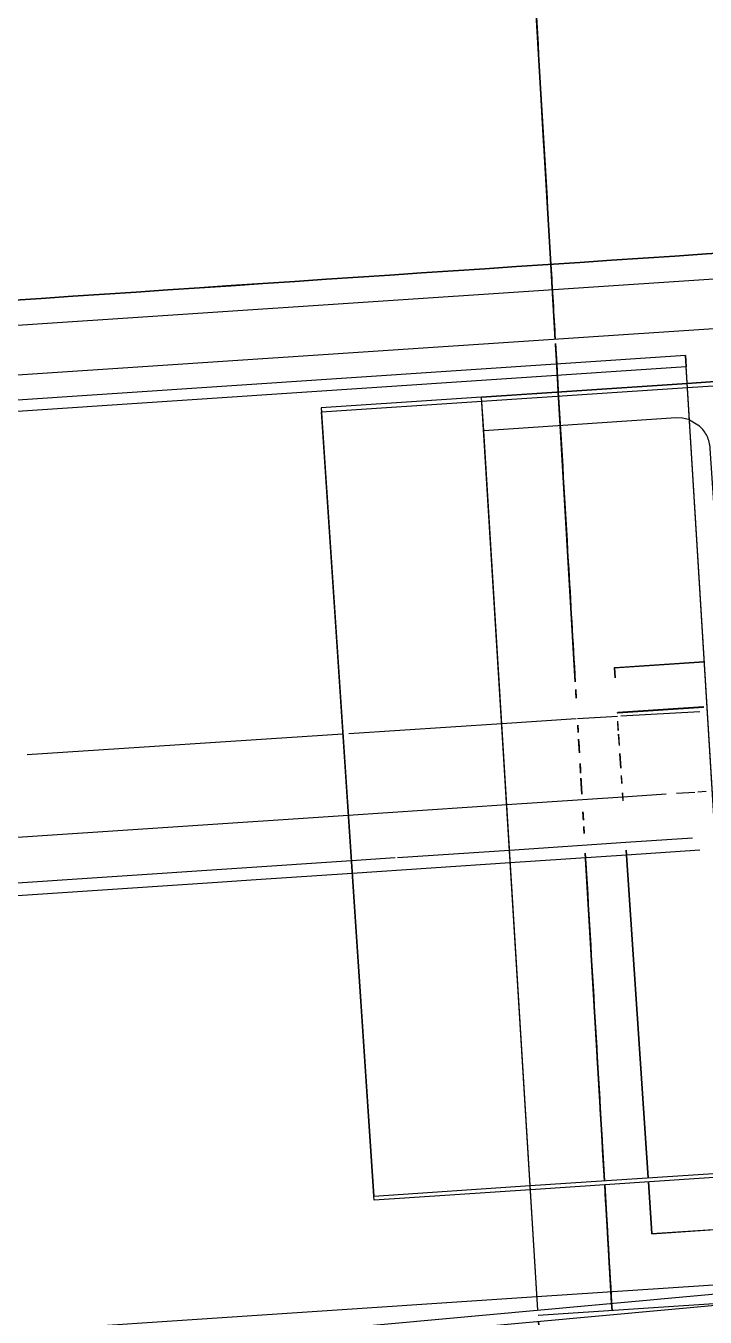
# Model space of a CAD drawing. Header units: metres. Extents: x -354 to -91, y 3 to 562.
# Drawn here: x -220.2809 to -220.0401, y 544.6855 to 545.1429 of the extents above; entities that cross this region are included whole.
import ezdxf

# ---------------------------------------------------------------- set-up
doc = ezdxf.new("R2010")
doc.units = ezdxf.units.M
doc.layers.add('A-GENM', color=7, linetype='Continuous', lineweight=25)

# ---------------------------------------------------------------- blocks, each defined once
blk = doc.blocks.new('T2DPAA-T2D-C3S-RW-M2D-100010_dwg-40802999-DRG-2873034 - CONSTRUCTION SEQUENCE STAGE A8')
at = {"color": 254, "lineweight": 25, "true_color": 0xd0d0d0}
for p, q in [((61.75806, -634.11472), (61.85935, -634.41401)), ((61.85935, -634.41401), (61.86432, -634.4287)), ((61.86461, -634.42956), (61.87735, -634.46722)), ((61.87735, -634.46722), (61.8906, -634.50635)), ((61.8906, -634.50635), (61.89818, -634.52876))]:
    blk.add_line(p, q, dxfattribs=at)
blk = doc.blocks.new('T2DPAA-T2D-PWC-RW-M2D-100010_RoadDesign_rvt-1-DRG-2873034 - CONSTRUCTION SEQUENCE STAGE A8')
at = {"color": 254, "lineweight": 25, "true_color": 0xd0d0d0, "rotation": 75.11694444444437}
blk.add_blockref('T2DPAA-T2D-C3S-RW-M2D-100010_dwg-40802999-DRG-2873034 - CONSTRUCTION SEQUENCE STAGE A8', (-1722.33704, 648.01046), dxfattribs=at)
blk = doc.blocks.new('T2D Feature Wall Adaptive V6 - 1_320 Slope-67395140-DRG-2873034 - CONSTRUCTION SEQUENCE STAGE A8')
at = {"layer": 'A-GENM', "color": 253, "true_color": 0xa3a3a3}
for p, q in [((-0.01057, -0.70159), (-0.01056, -0.21399)), ((0.01, -0.75124), (0.01, -0.56208)), ((-0.01057, -0.71719), (-0.01057, -0.70159)), ((-0.01057, -0.75124), (-0.01057, -0.71719)), ((-0.01057, -0.80739), (-0.01057, -0.75124)), ((0.01, -0.80749), (0.01, -0.75124)), ((-0.01057, -0.84872), (-0.01057, -0.80739)), ((0.01, -0.84872), (0.01, -0.80749)), ((-0.01057, -0.87473), (-0.01057, -0.84872)), ((0.01, -0.86416), (0.01, -0.84872)), ((0.01, -0.87431), (0.01, -0.86777)), ((0.01, -0.87831), (0.01, -0.87533))]:
    blk.add_line(p, q, dxfattribs=at)
blk = doc.blocks.new('Adaptive point Fascia Panel Bracket - Type T04-V3-DRG-2873034 - CONSTRUCTION SEQUENCE STAGE A8')
at = {"layer": 'A-GENM', "color": 253, "true_color": 0xa3a3a3}
for p, q in [((-1093.2248, 544.91553), (-1093.19284, 544.91766)), ((-1093.22457, 544.91548), (-1093.2248, 544.91553)), ((-1093.2248, 544.91553), (-1093.22456, 544.91198)), ((-1093.19284, 544.9176), (-1093.22457, 544.91548)), ((-1093.22434, 544.912), (-1093.22457, 544.91548)), ((-1093.22351, 544.89967), (-1093.19302, 544.9017)), ((-1093.19306, 544.90165), (-1093.22351, 544.89962)), ((-1093.22351, 544.89958), (-1093.19309, 544.90161)), ((-1093.2235, 544.89952), (-1093.19314, 544.90154)), ((-1093.22374, 544.89957), (-1093.2235, 544.89952)), ((-1093.22371, 544.89965), (-1093.22372, 544.8996)), ((-1093.22353, 544.89661), (-1093.22331, 544.89335)), ((-1093.22329, 544.89335), (-1093.22351, 544.89662)), ((-1093.22322, 544.89205), (-1093.22295, 544.88801)), ((-1093.22293, 544.88802), (-1093.2232, 544.89205)), ((-1093.22276, 544.88512), (-1093.22241, 544.87991)), ((-1093.22239, 544.87991), (-1093.22274, 544.88512)), ((-1093.22225, 544.87741), (-1093.22205, 544.87452)), ((-1093.22203, 544.87452), (-1093.22222, 544.87741)), ((-1093.22183, 544.87124), (-1093.22164, 544.86839)), ((-1093.22162, 544.86839), (-1093.22181, 544.87124)), ((-1093.22048, 544.85095), (-1093.21274, 544.73484)), ((-1093.21272, 544.73485), (-1093.22046, 544.85095)), ((-1093.21264, 544.73335), (-1093.21142, 544.71506)), ((-1093.2114, 544.71506), (-1093.21262, 544.73335)), ((-1093.21142, 544.71501), (-1093.18049, 544.71707)), ((-1093.21142, 544.71501), (-1093.2114, 544.71506)), ((-1093.2114, 544.71506), (-1093.18049, 544.71712))]:
    blk.add_line(p, q, dxfattribs=at)
blk = doc.blocks.new('StitchPour_RS36B_01 - StitchPour_RS36B_01-61148557-DRG-2873034 - CONSTRUCTION SEQUENCE STAGE A8')
at = {"layer": 'A-GENM', "color": 253, "true_color": 0xa3a3a3}
blk.add_open_spline([(145.60933, -1.7264), (145.76806, -2.19528), (146.03147, -2.97348), (146.29484, -3.75173), (146.39951, -4.06105)], degree=3, knots=[-1, -1, -1, -1, -0.925, -0.8755292, -0.8755292, -0.8755292, -0.8755292], dxfattribs=at)
blk = doc.blocks.new('Barrier-Precast-MPB-03-B - Typical-64000325-DRG-2873034 - CONSTRUCTION SEQUENCE STAGE A8')
at = {"layer": 'A-GENM', "color": 253, "true_color": 0xa3a3a3}
for p, q in [((-0.22663, 1.73548), (-0.22669, 4.18635)), ((-0.20903, 1.73431), (-0.20909, 4.18634)), ((-0.56466, 2.48104), (-0.56469, 3.51214)), ((-0.56465, 2.48104), (-0.56468, 3.51214)), ((-0.56466, 2.40803), (-0.56466, 2.48104)), ((-0.56465, 2.40803), (-0.56465, 2.48104))]:
    blk.add_line(p, q, dxfattribs=at)
blk = doc.blocks.new('SCR_SE_1 - SCR_SE_1-66993702-DRG-2873034 - CONSTRUCTION SEQUENCE STAGE A8')
at = {"layer": 'A-GENM', "color": 253, "true_color": 0xa3a3a3}
for p, q in [((0, 0.00397), (0, 0.00001)), ((0, 0.00397), (1.18004, 0.00396)), ((0.00169, -0.32815), (0, 0.00397)), ((0.0009, -0.17674), (0, 0.00001)), ((0.00002, 0.00001), (1.18004, 0.00001)), ((1.18198, -0.35698), (0.00169, -0.32815)), ((1.10597, -0.35908), (0.00169, -0.33211))]:
    blk.add_line(p, q, dxfattribs=at)
blk = doc.blocks.new('PLATE ph - PLATE ph-V54-DRG-2873034 - CONSTRUCTION SEQUENCE STAGE A8')
at = {"layer": 'A-GENM', "color": 253, "true_color": 0xa3a3a3}
for p, q in [((-1093.04923, 545.02627), (-1093.17892, 545.01762)), ((-1093.10601, 545.02099), (-1093.04913, 545.02478)), ((-1093.0306, 544.747), (-1093.04923, 545.02627)), ((-1093.04908, 545.02478), (-1093.04923, 545.02627)), ((-1093.04908, 545.02478), (-1093.03056, 544.747)), ((-1093.17882, 545.01613), (-1093.10601, 545.02099)), ((-1093.19892, 545.01628), (-1093.32861, 545.00763)), ((-1093.17892, 545.01762), (-1093.19892, 545.01628)), ((-1093.19883, 545.01479), (-1093.17882, 545.01613)), ((-1093.27164, 545.00994), (-1093.19883, 545.01479)), ((-1093.32861, 545.00763), (-1093.30998, 544.72836)), ((-1093.32861, 545.00763), (-1093.32846, 545.00614)), ((-1093.32846, 545.00614), (-1093.27164, 545.00994)), ((-1093.30994, 544.72836), (-1093.32846, 545.00614)), ((-1093.08892, 544.7431), (-1093.0306, 544.747)), ((-1093.0306, 544.747), (-1093.03046, 544.74551)), ((-1093.16178, 544.73824), (-1093.08892, 544.7431)), ((-1093.08883, 544.74161), (-1093.16169, 544.73675)), ((-1093.03046, 544.74551), (-1093.08883, 544.74161)), ((-1093.25456, 544.73205), (-1093.18171, 544.73691)), ((-1093.18171, 544.73691), (-1093.16799, 544.73783)), ((-1093.16169, 544.73675), (-1093.16739, 544.73637)), ((-1093.16695, 544.7379), (-1093.16178, 544.73824)), ((-1093.30998, 544.72836), (-1093.25456, 544.73205)), ((-1093.18162, 544.73542), (-1093.25446, 544.73056)), ((-1093.16789, 544.73634), (-1093.18162, 544.73542)), ((-1093.30984, 544.72687), (-1093.30998, 544.72836)), ((-1093.25446, 544.73056), (-1093.30984, 544.72687))]:
    blk.add_line(p, q, dxfattribs=at)
blk = doc.blocks.new('POST_2220_1B_310UB - 1B-68560599-DRG-2873034 - CONSTRUCTION SEQUENCE STAGE A8')
at = {"layer": 'A-GENM', "color": 253, "true_color": 0xa3a3a3}
for p, q in [((-1093.17892, 545.01762), (-1093.1061, 545.02248)), ((-1093.1061, 545.02248), (-1093.10531, 545.01053)), ((-1093.1061, 545.02248), (-1093.08622, 544.69915)), ((-1093.27173, 545.01143), (-1093.19892, 545.01628)), ((-1093.19892, 545.01628), (-1093.17892, 545.01762)), ((-1093.27094, 544.99948), (-1093.27173, 545.01143)), ((-1093.25185, 544.68798), (-1093.27173, 545.01143)), ((-1093.10537, 545.01052), (-1093.1734, 545.00598)), ((-1093.08616, 544.69916), (-1093.10531, 545.01053)), ((-1093.20284, 545.00402), (-1093.27094, 544.99948)), ((-1093.20054, 545.00394), (-1093.20284, 545.00402)), ((-1093.19839, 545.00342), (-1093.20054, 545.00394)), ((-1093.19453, 545.00114), (-1093.19812, 545.00326)), ((-1093.17811, 545.0045), (-1093.18125, 545.00203)), ((-1093.17563, 545.00561), (-1093.17773, 545.0048)), ((-1093.1734, 545.00598), (-1093.17563, 545.00561)), ((-1093.25178, 544.68798), (-1093.27094, 544.99948)), ((-1093.17816, 544.80528), (-1093.19069, 544.99323)), ((-1093.18401, 544.99368), (-1093.17147, 544.80572)), ((-1093.17224, 544.80567), (-1093.17816, 544.80528)), ((-1093.17816, 544.80528), (-1093.17088, 544.68177)), ((-1093.16415, 544.68142), (-1093.17147, 544.80572)), ((-1093.0861, 544.69712), (-1093.17886, 544.69093)), ((-1093.08532, 544.68547), (-1093.08616, 544.69916)), ((-1093.08532, 544.68547), (-1093.0861, 544.69712)), ((-1093.17886, 544.69093), (-1093.25173, 544.68607)), ((-1093.25159, 544.68403), (-1093.25095, 544.67442)), ((-1093.25095, 544.67442), (-1093.25154, 544.68403)), ((-1093.15342, 544.68093), (-1093.08532, 544.68547)), ((-1093.25095, 544.67442), (-1093.18285, 544.67897)), ((-1093.18285, 544.67897), (-1093.18062, 544.6789)), ((-1093.18062, 544.6789), (-1093.17844, 544.6784)), ((-1093.17844, 544.6784), (-1093.17459, 544.67621)), ((-1093.16124, 544.6771), (-1093.15771, 544.67978)), ((-1093.15771, 544.67978), (-1093.15566, 544.68055)), ((-1093.15566, 544.68055), (-1093.15455, 544.6808)), ((-1093.17054, 544.6759), (-1093.17, 544.66674)), ((-1093.15936, 544.60009), (-1093.1638, 544.67539)), ((-1093.17072, 544.66847), (-1093.17061, 544.6667)), ((-1093.16392, 544.66714), (-1093.16404, 544.66892)), ((-1093.17061, 544.6667), (-1093.16392, 544.66714)), ((-1093.17061, 544.6667), (-1093.16734, 544.6186)), ((-1093.17, 544.66674), (-1093.16976, 544.66263)), ((-1093.16065, 544.61905), (-1093.16392, 544.66714)), ((-1093.16967, 544.66107), (-1093.16716, 544.61861)), ((-1093.16734, 544.6186), (-1093.16605, 544.59964)), ((-1093.16714, 544.61814), (-1093.16605, 544.59964)), ((-1093.15936, 544.60009), (-1093.16065, 544.61905)), ((-1093.16605, 544.59964), (-1093.15936, 544.60009))]:
    blk.add_line(p, q, dxfattribs=at)
for centre, start_param, end_param in [((-1093.15266, 544.66968), 2.361753, 3.147174), ((-1093.15266, 544.66968), 1.626409, 1.676451), ((-1093.15266, 544.66968), 1.576366, 1.626409), ((-1093.1821, 544.66771), 0.005558, 0.79098)]:
    blk.add_ellipse(centre, major_axis=(0.01138, 0.0007), ratio=0.989162, start_param=start_param, end_param=end_param, dxfattribs=at)
for points in [[(-1093.18125, 545.00203), (-1093.18225, 545.00086), (-1093.18372, 544.99821), (-1093.18411, 544.99521), (-1093.18401, 544.99368)], [(-1093.18125, 545.00203), (-1093.18175, 545.00144), (-1093.18218, 545.00082), (-1093.18255, 545.00016)], [(-1093.193, 544.99947), (-1093.19345, 545.00007), (-1093.19396, 545.00063), (-1093.19453, 545.00114)], [(-1093.19184, 544.99756), (-1093.19216, 544.99823), (-1093.19255, 544.99887), (-1093.193, 544.99947)], [(-1093.19106, 544.99547), (-1093.19126, 544.99619), (-1093.19151, 544.99689), (-1093.19184, 544.99756)], [(-1093.18345, 544.99812), (-1093.18368, 544.99741), (-1093.18385, 544.99669), (-1093.18394, 544.99594)], [(-1093.18255, 545.00016), (-1093.18292, 544.99951), (-1093.18322, 544.99883), (-1093.18345, 544.99812)], [(-1093.19069, 544.99323), (-1093.19075, 544.994), (-1093.19087, 544.99474), (-1093.19106, 544.99547)], [(-1093.18394, 544.99594), (-1093.18403, 544.9952), (-1093.18406, 544.99444), (-1093.18401, 544.99368)]]:
    blk.add_open_spline(points, degree=3, dxfattribs=at)
blk = doc.blocks.new('T2DPAA-T2D-C3S-RS-M3D-100334_rvt-1-DRG-2873034 - CONSTRUCTION SEQUENCE STAGE A8')
at = {"layer": 'A-GENM', "color": 9, "true_color": 0xbebebe}
for p, q in [((-1093.2472, 545.05843), (-1093.25888, 545.25805)), ((-1093.25888, 545.25805), (-1093.2472, 545.05843))]:
    blk.add_line(p, q, dxfattribs=at)
at = {"layer": 'A-GENM', "color": 253, "true_color": 0xa3a3a3}
for p, q in [((-1093.24564, 545.03184), (-1093.2472, 545.05843)), ((-1093.2472, 545.05843), (-1093.24564, 545.03184)), ((-1093.24513, 545.02302), (-1093.24556, 545.03042)), ((-1093.24556, 545.03042), (-1093.24513, 545.02302)), ((-1093.24456, 545.01324), (-1093.24513, 545.02302)), ((-1093.24513, 545.02302), (-1093.24456, 545.01324)), ((-1093.23855, 544.91052), (-1093.24456, 545.01324)), ((-1093.24456, 545.01324), (-1093.23855, 544.91052)), ((-1093.2382, 544.90471), (-1093.23839, 544.90781)), ((-1093.23839, 544.90781), (-1093.2382, 544.90471)), ((-1093.23828, 544.89739), (-1093.26462, 544.89566)), ((-1093.23828, 544.89739), (-1093.26462, 544.89566)), ((-1093.22361, 544.89825), (-1093.23778, 544.89742)), ((-1093.22361, 544.89825), (-1093.23778, 544.89742)), ((-1093.19441, 544.89996), (-1093.22236, 544.89832)), ((-1093.19441, 544.89996), (-1093.22236, 544.89832)), ((-1093.26462, 544.89566), (-1093.31885, 544.89211)), ((-1093.26462, 544.89566), (-1093.31885, 544.89211)), ((-1093.2375, 544.89259), (-1093.23765, 544.8952)), ((-1093.23765, 544.8952), (-1093.2375, 544.89259)), ((-1093.32089, 544.89197), (-1093.43285, 544.88464)), ((-1093.32089, 544.89197), (-1093.43285, 544.88464)), ((-1093.23707, 544.88535), (-1093.23735, 544.89017)), ((-1093.23735, 544.89017), (-1093.23707, 544.88535)), ((-1093.23666, 544.87822), (-1093.23686, 544.88166)), ((-1093.23686, 544.88166), (-1093.23666, 544.87822)), ((-1093.23622, 544.87079), (-1093.23655, 544.87643)), ((-1093.23655, 544.87643), (-1093.23622, 544.87079)), ((-1093.23568, 544.86154), (-1093.23585, 544.86447)), ((-1093.23585, 544.86447), (-1093.23568, 544.86154)), ((-1093.2354, 544.85678), (-1093.23555, 544.85932)), ((-1093.23555, 544.85932), (-1093.2354, 544.85678)), ((-1093.22821, 544.73381), (-1093.23499, 544.84982)), ((-1093.23499, 544.84982), (-1093.22821, 544.73381)), ((-1093.22566, 544.69037), (-1093.22812, 544.73232)), ((-1093.22812, 544.73232), (-1093.22566, 544.69037)), ((-1093.22552, 544.68782), (-1093.22566, 544.69037)), ((-1093.22566, 544.69037), (-1093.22552, 544.68782))]:
    blk.add_line(p, q, dxfattribs=at)
at = {"layer": 'A-GENM', "color": 9, "true_color": 0xbebebe}
for points, knots in [([(-1093.25888, 545.25805), (-1093.25741, 545.23304), (-1093.25352, 545.1665), (-1093.24963, 545.09996), (-1093.2472, 545.05843)], [0.40817171, 0.40817171, 0.40817171, 0.40817171, 0.44444444, 0.50466242, 0.50466242, 0.50466242, 0.50466242]), ([(-1092.53072, 545.1062), (-1092.6875, 545.09575), (-1093.08389, 545.06933), (-1093.48025, 545.0429), (-1093.71983, 545.02692)], [0.87619497, 0.87619497, 0.87619497, 0.87619497, 0.9, 0.93637858, 0.93637858, 0.93637858, 0.93637858])]:
    blk.add_open_spline(points, degree=3, knots=knots, dxfattribs=at)
blk.add_open_spline([(-1093.2472, 545.05843), (-1093.25109, 545.12497), (-1093.25499, 545.19151), (-1093.25888, 545.25805)], degree=3, dxfattribs=at)
at = {"layer": 'A-GENM', "color": 253, "true_color": 0xa3a3a3}
for points in [[(-1093.71983, 545.02692), (-1093.48025, 545.0429), (-1093.24066, 545.05887), (-1093.00107, 545.07485)], [(-1093.2472, 545.05843), (-1093.24668, 545.04957), (-1093.24616, 545.04071), (-1093.24564, 545.03184)], [(-1093.24564, 545.03184), (-1093.24616, 545.04071), (-1093.24668, 545.04957), (-1093.2472, 545.05843)], [(-1093.24556, 545.03042), (-1093.24542, 545.02795), (-1093.24527, 545.02549), (-1093.24513, 545.02302)], [(-1093.24513, 545.02302), (-1093.24527, 545.02549), (-1093.24542, 545.02795), (-1093.24556, 545.03042)], [(-1093.24513, 545.02302), (-1093.24494, 545.01976), (-1093.24475, 545.0165), (-1093.24456, 545.01324)], [(-1093.24456, 545.01324), (-1093.24475, 545.0165), (-1093.24494, 545.01976), (-1093.24513, 545.02302)], [(-1093.24456, 545.01324), (-1093.24338, 544.99321), (-1093.24221, 544.97318), (-1093.24104, 544.95315)], [(-1093.24104, 544.95315), (-1093.24021, 544.93894), (-1093.23938, 544.92473), (-1093.23855, 544.91052)], [(-1093.23839, 544.90781), (-1093.23833, 544.90678), (-1093.23827, 544.90574), (-1093.2382, 544.90471)], [(-1093.2382, 544.90471), (-1093.23827, 544.90574), (-1093.23833, 544.90678), (-1093.23839, 544.90781)], [(-1093.23765, 544.8952), (-1093.2376, 544.89433), (-1093.23755, 544.89346), (-1093.2375, 544.89259)], [(-1093.2375, 544.89259), (-1093.23755, 544.89346), (-1093.2376, 544.89433), (-1093.23765, 544.8952)], [(-1093.23735, 544.89017), (-1093.23726, 544.88856), (-1093.23717, 544.88696), (-1093.23707, 544.88535)], [(-1093.23707, 544.88535), (-1093.23717, 544.88696), (-1093.23726, 544.88856), (-1093.23735, 544.89017)], [(-1093.23686, 544.88166), (-1093.23679, 544.88051), (-1093.23672, 544.87936), (-1093.23666, 544.87822)], [(-1093.23666, 544.87822), (-1093.23672, 544.87936), (-1093.23679, 544.88051), (-1093.23686, 544.88166)], [(-1093.23655, 544.87643), (-1093.23644, 544.87455), (-1093.23633, 544.87267), (-1093.23622, 544.87079)], [(-1093.23622, 544.87079), (-1093.23633, 544.87267), (-1093.23644, 544.87455), (-1093.23655, 544.87643)], [(-1093.23585, 544.86447), (-1093.23579, 544.86349), (-1093.23574, 544.86251), (-1093.23568, 544.86154)], [(-1093.23568, 544.86154), (-1093.23574, 544.86251), (-1093.23579, 544.86349), (-1093.23585, 544.86447)], [(-1093.23555, 544.85932), (-1093.2355, 544.85847), (-1093.23545, 544.85762), (-1093.2354, 544.85678)], [(-1093.2354, 544.85678), (-1093.23545, 544.85762), (-1093.2355, 544.85847), (-1093.23555, 544.85932)], [(-1093.23499, 544.84982), (-1093.23273, 544.81115), (-1093.23047, 544.77248), (-1093.22821, 544.73381)], [(-1093.22821, 544.73381), (-1093.23047, 544.77248), (-1093.23273, 544.81115), (-1093.23499, 544.84982)], [(-1093.22812, 544.73232), (-1093.22725, 544.71749), (-1093.22638, 544.70265), (-1093.22552, 544.68782)], [(-1093.22552, 544.68782), (-1093.22638, 544.70265), (-1093.22725, 544.71749), (-1093.22812, 544.73232)]]:
    blk.add_open_spline(points, degree=3, dxfattribs=at)
blk.add_open_spline([(-1093.23855, 544.91052), (-1093.23938, 544.92473), (-1093.24138, 544.95897), (-1093.24338, 544.99321), (-1093.24456, 545.01324)], degree=3, knots=[0.4238386, 0.4238386, 0.4238386, 0.4238386, 0.44444444, 0.47349198, 0.47349198, 0.47349198, 0.47349198], dxfattribs=at)
at = {"layer": 'A-GENM', "color": 253, "lineweight": 25, "true_color": 0xa3a3a3}
for name, p, rotation in [('StitchPour_RS36B_01 - StitchPour_RS36B_01-61148557-DRG-2873034 - CONSTRUCTION SEQUENCE STAGE A8', (-1134.0578, 404.8616), 75.11694444444437), ('Barrier-Precast-MPB-03-B - Typical-64000325-DRG-2873034 - CONSTRUCTION SEQUENCE STAGE A8', (-1090.81415, 545.4211), 93.81425934633265), ('T2D Feature Wall Adaptive V6 - 1_320 Slope-67395140-DRG-2873034 - CONSTRUCTION SEQUENCE STAGE A8', (-1094.06789, 544.80324), 93.81410983216645)]:
    blk.add_blockref(name, p, dxfattribs=dict(at, rotation=rotation))
for name in ['Adaptive point Fascia Panel Bracket - Type T04-V3-DRG-2873034 - CONSTRUCTION SEQUENCE STAGE A8', 'PLATE ph - PLATE ph-V54-DRG-2873034 - CONSTRUCTION SEQUENCE STAGE A8', 'POST_2220_1B_310UB - 1B-68560599-DRG-2873034 - CONSTRUCTION SEQUENCE STAGE A8']:
    blk.add_blockref(name, (0, 0), dxfattribs=at)
at = {"layer": 'A-GENM', "color": 253, "lineweight": 25, "true_color": 0xa3a3a3, "extrusion": (0, 0, -1), "rotation": 356.1843056642884}
blk.add_blockref('SCR_SE_1 - SCR_SE_1-66993702-DRG-2873034 - CONSTRUCTION SEQUENCE STAGE A8', (1093.19926, 545.02215), dxfattribs=at)

msp = doc.modelspace()

# ---------------------------------------------------------------- block references
at = {"lineweight": 5}
for name in ['T2DPAA-T2D-C3S-RS-M3D-100334_rvt-1-DRG-2873034 - CONSTRUCTION SEQUENCE STAGE A8', 'T2DPAA-T2D-PWC-RW-M2D-100010_RoadDesign_rvt-1-DRG-2873034 - CONSTRUCTION SEQUENCE STAGE A8']:
    msp.add_blockref(name, (873.15239, 0), dxfattribs=at)

doc.saveas('drawing.dxf')
